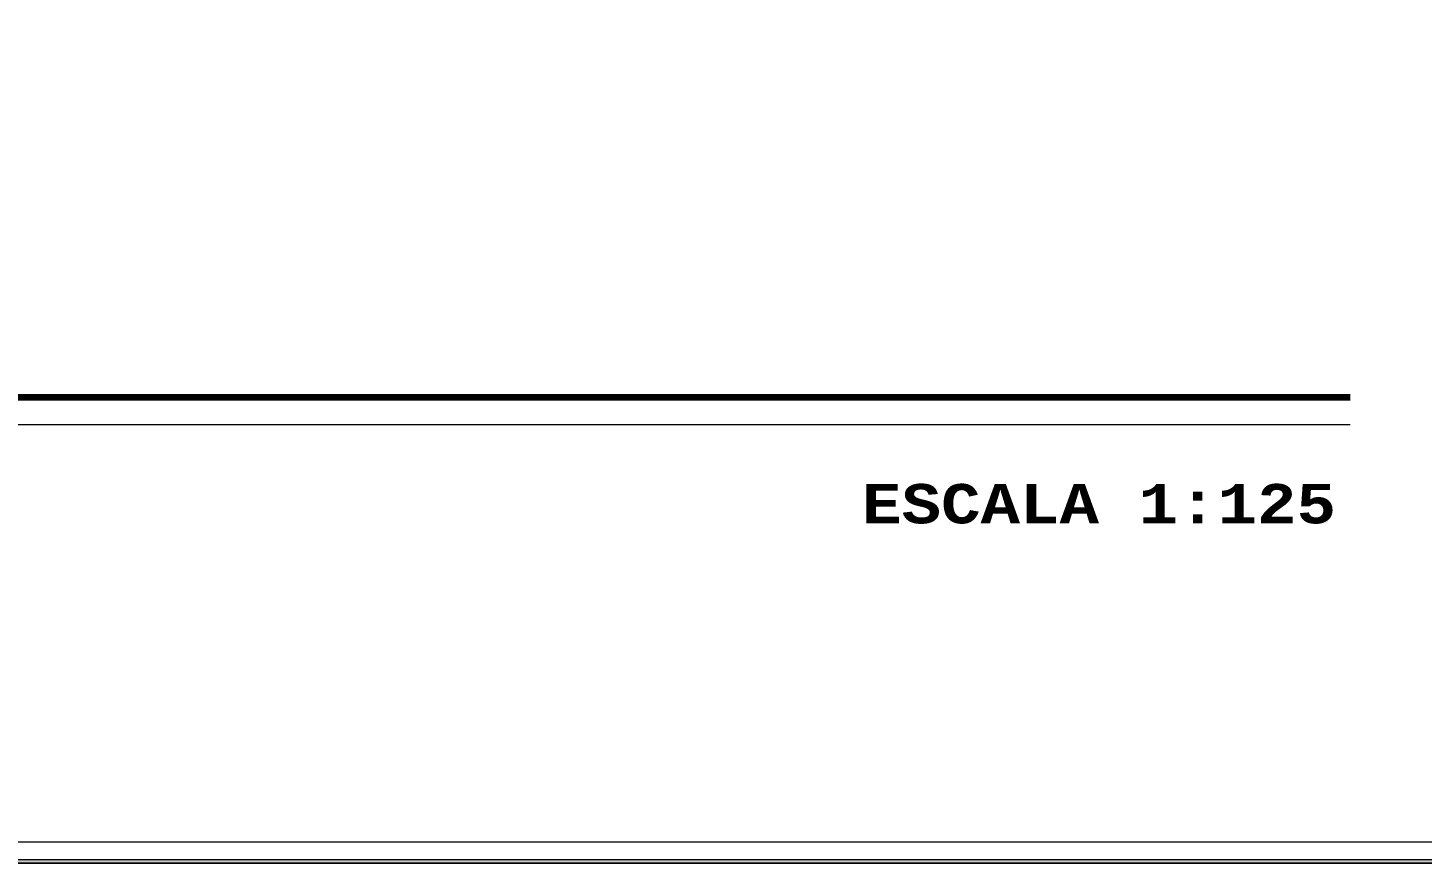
# Model space of a CAD drawing. Header units: metres. Extents: x -144 to 1000, y -717 to 29.
# Drawn here: x 160.28 to 177.12, y -672.35 to -662.26 of the extents above; entities that cross this region are included whole.
import ezdxf

# ---------------------------------------------------------------- set-up
doc = ezdxf.new("R2010")
doc.units = ezdxf.units.M
doc.layers.get('0').update_dxf_attribs({"color": 1})
for name, color, linetype, lineweight in [('A-DETL', 1, 'Continuous', 9), ('A-DETL-THIN', 1, 'Continuous', 9), ('G-ANNO-TEXT', 2, 'Continuous', 9), ('G-ANNO-TTLB', 3, 'Continuous', 18), ('G-IMPT', 1, 'Continuous', 9)]:
    doc.layers.add(name, color=color, linetype=linetype, lineweight=lineweight)
doc.styles.add('Courier New_B_8', font='courbd.ttf', dxfattribs={"height": 0.0035})

# ---------------------------------------------------------------- blocks, each defined once
blk = doc.blocks.new('tarjeta de nathalie 00')
at = {"layer": 'G-IMPT', "lineweight": 9}
h = blk.add_hatch(color=3, dxfattribs=at)
h.paths.add_polyline_path([(-145.23888, -717.38489), (-145.21019, -717.38489), (-145.21019, -716.89355), (-145.21019, -716.79934), (-145.23888, -716.79934), (-145.23888, -716.89379)])
h.paths.add_polyline_path([(-145.20996, -716.7991), (-145.20996, -717.3851), (-145.2392, -717.3851), (-145.2392, -716.7991)])
h.paths.add_polyline_path([(-145.23902, -717.3868), (-145.20826, -717.3868), (-145.20826, -716.7974), (-145.2392, -716.7974), (-146.09866, -716.7974), (-146.09866, -717.3868)])
h.paths.add_polyline_path([(-145.20795, -716.79707), (-145.20795, -717.3871), (-146.09898, -717.3871), (-146.09898, -716.79707)])
at = {"layer": 'G-ANNO-TTLB', "color": 3}
for p, q in [((-145.20996, -717.3851), (-146.09696, -717.3851)), ((-146.09898, -717.3871), (-145.20795, -717.3871)), ((-146.09898, -717.38713), (-145.20795, -717.38713))]:
    blk.add_line(p, q, dxfattribs=at)
at = {"layer": 'G-ANNO-TTLB'}
blk.add_line((-145.23902, -717.3868), (-146.09866, -717.3868), dxfattribs=at)

msp = doc.modelspace()

# ---------------------------------------------------------------- block references
at = {"xscale": 124.1004357506149, "yscale": 124.1004357506149, "zscale": 124.1004357506149}
msp.add_blockref('tarjeta de nathalie 00', (18222.336, 88355.704), dxfattribs=at)

# ---------------------------------------------------------------- next in the draw order: linework, layer by layer
at = {"layer": 'A-DETL', "lineweight": 100, "ltscale": 100}
msp.add_line((147.584, -666.721), (176.25, -666.721), dxfattribs=at)
at = {"layer": 'A-DETL-THIN', "lineweight": 18}
msp.add_line((147.584, -667.052), (176.25, -667.052), dxfattribs=at)

# ---------------------------------------------------------------- next in the draw order: texts
at = {"layer": 'G-ANNO-TEXT', "style": 'Courier New_B_8'}
msp.add_text('ESCALA 1:125', height=0.47575, dxfattribs=at).set_placement((170.356, -668.247))

doc.saveas('drawing.dxf')
